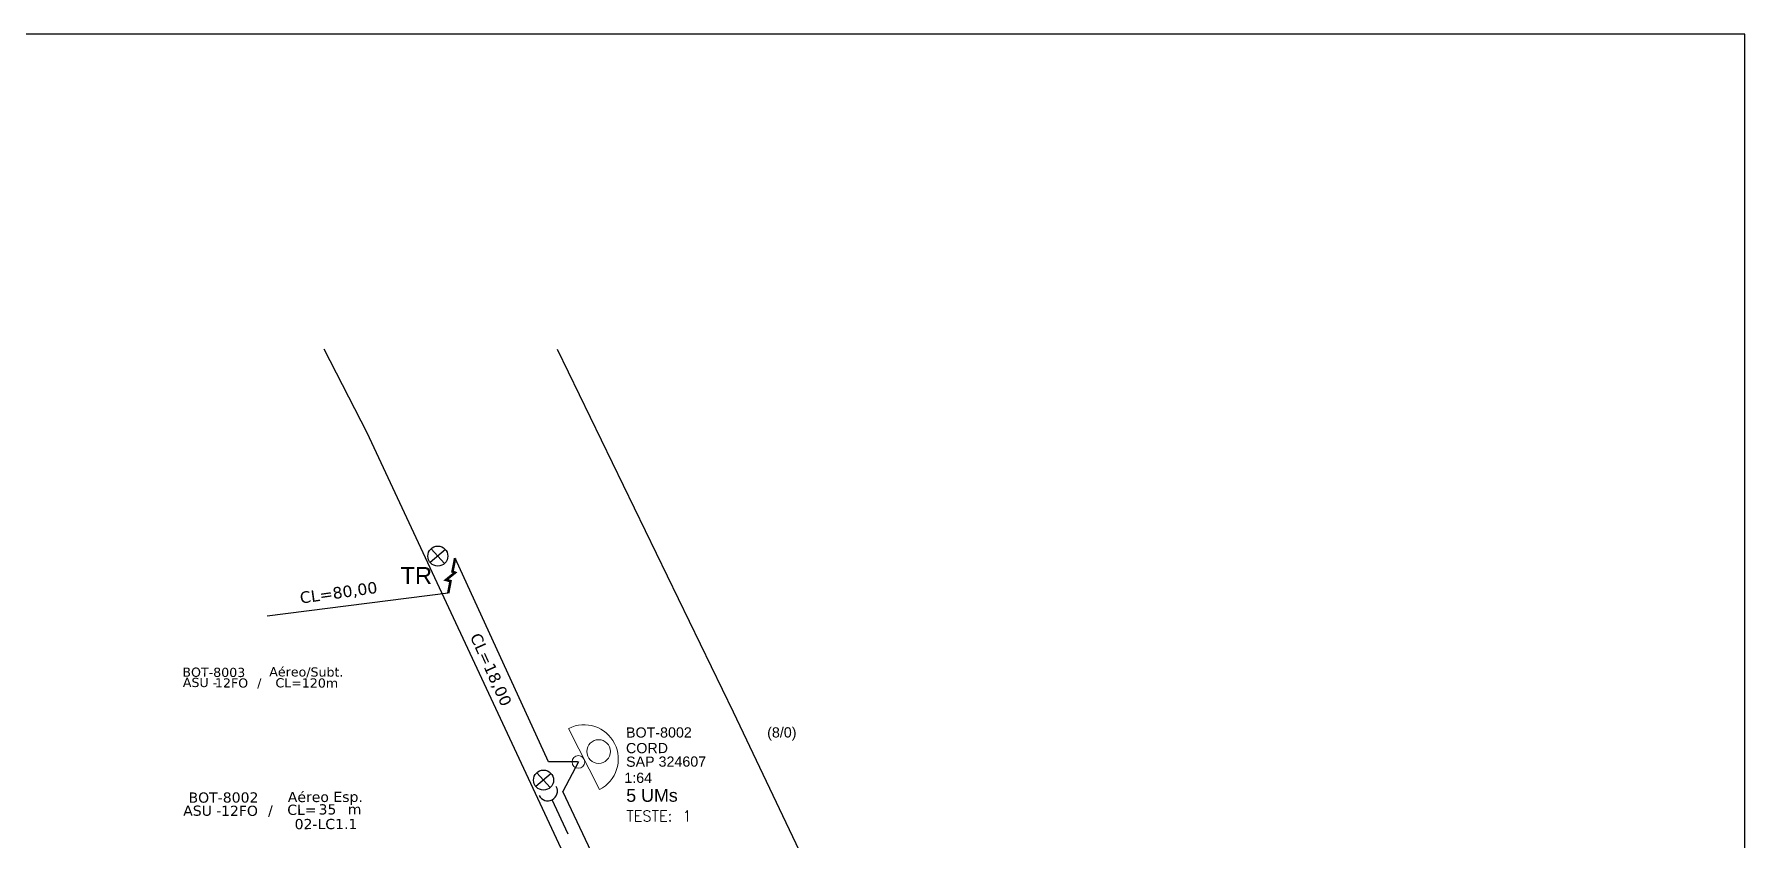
# Model space of a CAD drawing. Extents: x -89 to 749, y 705 to 1299.
# Drawn here: x 465.3 to 749.2, y 1165.3 to 1299 of the extents above; entities that cross this region are included whole.
import ezdxf
from ezdxf.enums import TextEntityAlignment as Align

# ---------------------------------------------------------------- set-up
doc = ezdxf.new("R2010")
doc.units = 0
for name, color, linetype, lineweight in [("20.0-LEGENDA DOS CDO'S", 1, 'Continuous', 0), ('20.2-CDO_POSTE', 1, 'Continuous', 5), ('CORDOALHA_SUPORTE', 7, 'Continuous', 25)]:
    doc.layers.add(name, color=color, linetype=linetype, lineweight=lineweight)
for name, color, linetype in [('CAP_A_INSTALAR', 1, 'Continuous'), ('CELULAS_GPON', 7, 'Continuous'), ('label_cabos', 7, 'Continuous'), ('Legenda', 1, 'Continuous'), ('locais', 7, 'Continuous'), ('locais legendas', 7, 'Continuous'), ('QUADRA', 7, 'Continuous'), ('Subida Lateral', 5, 'Continuous')]:
    doc.layers.add(name, color=color, linetype=linetype)
doc.layers.add('EXTRA', color=50, linetype='Continuous', plot=False)
doc.styles.add('ARIAL', font='arial.ttf')
doc.styles.add('DIGICADE', font='arial.ttf')
doc.styles.add('ROMANS', font='romans')
doc.styles.add('siredit', font='verdana.ttf')
doc.styles.get("Standard").update_dxf_attribs({"font": 'arial.ttf'})
doc.linetypes.add('FENCELINE1', pattern='A,0.25,-0.1,[133,ltypeshp.shx,S=0.1,R=0,X=-0.1,Y=0],-0.1,1', length=1.45)

# ---------------------------------------------------------------- blocks, each defined once
blk = doc.blocks.new('*U97')
at = {"color": 0}
blk.add_line((2.14, -0.58), (-2.1, -0.68), dxfattribs=at)
for centre, radius in [((0, 0.38), 0.733), ((0.03, -1.03), 0.393)]:
    blk.add_circle(centre, radius, dxfattribs=at)
blk.add_arc((0.02, -0.63), 2.12, 1.3782, 181.3782, dxfattribs=at)
blk = doc.blocks.new('Inst CDOE-8 CAIXA DIST OPT CDOE 48F_8D C_SPL OPTAP')
at = {"layer": "20.0-LEGENDA DOS CDO'S", "color": 0}
for tag, p, style, flags in [('ID_ATIVIDADE', (0.12, 6.47), 'ARIAL', 3), ('FATOR', (7.92, 6.47), 'ARIAL', 1), ('QTDE', (0.23, -0.97), 'DIGICADE', 3)]:
    blk.add_attdef(tag, p, '', height=0.8, rotation=0.118, dxfattribs=dict(at, style=style, flags=flags))
at = {"layer": "20.0-LEGENDA DOS CDO'S", "color": 0, "style": 'ARIAL'}
for tag, p, height in [('FID', (0.12, 5.25), 0.8), ('CORDOALHA', (0.12, 4.02), 0.8), ('SAP', (0.12, 2.96), 0.8), ('1:XX', (-0.01, 1.7), 0.8), ('UMS', (0.14, 0.22), 1)]:
    blk.add_attdef(tag, p, '', height=height, rotation=0.118, dxfattribs=at)
blk.add_attdef('FIBRAS_UTILIZADAS', text='', height=0.8, rotation=0.118, dxfattribs=at).set_placement((13.48, 5.26), align=Align.CENTER)
blk = doc.blocks.new('Teste  FTTH')
at = {"color": 0, "lineweight": 0, "style": 'ROMANS'}
for tag, p in [('TESTE', (-2.302, -0.29)), ('QTDE', (0.212, -0.29))]:
    blk.add_attdef(tag, p, '', height=0.48, dxfattribs=at)
for tag, p, flags in [('FID', (-2.227, -1.253), 1), ('FATOR', (-2.227, -2.028), 3), ('ID_ATIVIDADE', (-2.227, -2.716), 3)]:
    blk.add_attdef(tag, p, '', height=0.48, dxfattribs=dict(at, flags=flags))
blk = doc.blocks.new('Inst CB ESP CFOA-SM-ASU-120-S-12')
at = {"layer": 'label_cabos', "color": 0, "style": 'siredit'}
for tag, flags, p in [('ID_ATIVIDADE', 3, (1.31, 2.67)), ('FATOR', 1, (11.56, 2.55))]:
    blk.add_attdef(tag, text='', height=1, rotation=359.69, dxfattribs=dict(at, flags=flags)).set_placement(p, align=Align.MIDDLE_CENTER)
for tag, p in [('DESTINO_CABO', (3.13, 1.26)), ('TIPO_CABO', (13.11, 1.24)), ('TIPO_CABO', (1.26, 0)), ('CABO', (4.69, -0.05)), ('/', (7.71, -0.05)), ('LANCE', (10.81, 0)), ('UND', (15.96, 0)), ('FID', (13.15, -1.41))]:
    blk.add_attdef(tag, text='', height=1, rotation=359.69, dxfattribs=at).set_placement(p, align=Align.MIDDLE_CENTER)
blk.add_attdef('QTDE', (12.43, -0.47), '', height=1, rotation=359.69, dxfattribs=at)
blk = doc.blocks.new('LEGENDA DOS CABOS')
at = {"layer": 'EXTRA', "color": 0, "style": 'siredit'}
for tag, p in [('ID', (4.6, 0.97)), ('XX', (9.03, 0.97))]:
    blk.add_attdef(tag, text='', height=0.48, rotation=359.69, dxfattribs=at).set_placement(p, align=Align.MIDDLE_CENTER)
at = {"layer": 'Legenda', "color": 0, "style": 'siredit'}
for tag, p in [('TIPO_CABO', (1.31, 0)), ('CABO', (4.69, -0.05)), ('/', (6.81, -0.05)), ('METROS', (10.03, -0.05))]:
    blk.add_attdef(tag, text='', height=0.8, rotation=359.69, dxfattribs=at).set_placement(p, align=Align.MIDDLE_CENTER)

msp = doc.modelspace()

# ---------------------------------------------------------------- linework, layer by layer
msp.add_lwpolyline([(-89.32, 705.02), (749.25, 705.02), (749.25, 1299.02), (-89.32, 1299.02), (-89.32, 705.02)])
at = {"layer": 'CAP_A_INSTALAR', "color": 252, "linetype": 'FENCELINE1', "ltscale": 3}
for points in [[(555.5, 1178.23), (550.7, 1178.23), (535.17, 1212.02)], [(534.03, 1206.24), (503.96, 1202.4)]]:
    msp.add_lwpolyline(points, dxfattribs=at)
at = {"layer": 'CAP_A_INSTALAR', "color": 7, "linetype": 'FENCELINE1', "ltscale": 3}
for points in [[(555.5, 1178.23), (555.65, 1178.22), (553.04, 1173.29)], [(575.72, 1125.24), (553.04, 1173.29)]]:
    msp.add_lwpolyline(points, dxfattribs=at)
at = {"layer": 'CORDOALHA_SUPORTE'}
msp.add_lwpolyline([(549.1, 1172.62, 1), (551.97, 1174.11)], format="xyb", dxfattribs=at)
msp.add_lwpolyline([(553.92, 1166.2), (551.27, 1171.93)], dxfattribs=at)
at = {"layer": 'locais', "color": 1}
for points in [[(533.57, 1213.46), (531.03, 1211.3)], [(531.18, 1213.61), (533.43, 1211.15)], [(551.12, 1176.27), (548.58, 1174.11)], [(548.73, 1176.42), (550.97, 1173.96)]]:
    msp.add_lwpolyline(points, dxfattribs=at)
for centre in [(532.3, 1212.38), (549.85, 1175.19)]:
    msp.add_circle(centre, 1.66, dxfattribs=at)
at = {"layer": 'QUADRA'}
for points in [[(581.11, 1094.13), (581.94, 1095.53), (582.41, 1097.05), (582.55, 1098.62), (582.34, 1100.19), (581.88, 1101.48), (520.56, 1232.84), (513.41, 1246.71)], [(552.1, 1246.71), (581.32, 1186.54), (621.83, 1101.4), (622.84, 1100.1), (624.11, 1099.05), (625.59, 1098.23), (627.21, 1097.74), (628.94, 1097.56), (630.63, 1097.73), (632.4, 1098.26), (642.12, 1102.42)]]:
    msp.add_lwpolyline(points, dxfattribs=at)
at = {"layer": 'Subida Lateral', "color": 5, "const_width": 0.424}
msp.add_lwpolyline([(534.03, 1206.24), (534.41, 1208.22), (533.66, 1208.42), (535.16, 1209.63), (534.74, 1209.81), (535.17, 1212.02)], dxfattribs=at)

# ---------------------------------------------------------------- block references
at = {"layer": "20.0-LEGENDA DOS CDO'S", "color": 7, "lineweight": 0}
ref = msp.add_blockref('Inst CDOE-8 CAIXA DIST OPT CDOE 48F_8D C_SPL OPTAP', (563.28, 1171.12), dxfattribs=dict(at, xscale=2.118313376591523, yscale=2.118313376591523, zscale=2.118313376591523))
ref.add_attrib('FID', 'BOT-8002', (563.54, 1182.24), dxfattribs={"color": 0, "height": 1.695, "rotation": 0.118, "style": 'ARIAL'})
ref.add_attrib('CORDOALHA', 'CORD', (563.54, 1179.65), dxfattribs={"color": 0, "height": 1.695, "rotation": 0.118, "style": 'ARIAL'})
ref.add_attrib('SAP', 'SAP 324607', (563.55, 1177.4), dxfattribs={"color": 0, "height": 1.695, "rotation": 0.118, "style": 'ARIAL'})
ref.add_attrib('1:XX', '1:64', (563.26, 1174.72), dxfattribs={"color": 0, "height": 1.695, "rotation": 0.118, "style": 'ARIAL'})
ref.add_attrib('UMS', '5 UMs', (563.58, 1171.58), dxfattribs={"color": 0, "height": 2.118, "rotation": 0.118, "style": 'ARIAL'})
ref.add_attrib('FIBRAS_UTILIZADAS', '(8/0)', dxfattribs={"color": 0, "height": 1.695, "rotation": 0.118, "style": 'ARIAL'}).set_placement((591.84, 1182.27), align=Align.RIGHT)
at = {"layer": "20.0-LEGENDA DOS CDO'S", "color": 7, "lineweight": 0, "xscale": 3.70810756572346, "yscale": 3.70810756572346, "zscale": 3.70810756572346, "rotation": 3.12679767405859e-05}
msp.add_blockref('Teste  FTTH', (572.13, 1169.42), dxfattribs=at).add_auto_attribs({'TESTE': 'TESTE:', 'QTDE': '1'})
at = {"layer": '20.2-CDO_POSTE', "color": 7, "xscale": -2.67670078266105, "yscale": 2.676700782661048, "zscale": 2.676700782661048, "rotation": 298.2806021545879}
msp.add_blockref('*U97', (558.1, 1179.45), dxfattribs=at)
at = {"layer": 'label_cabos', "color": 0, "lineweight": 0}
ref = msp.add_blockref('LEGENDA DOS CABOS', (488.66, 1190.6), dxfattribs=dict(at, xscale=1.525185631145896, yscale=1.525185631145896, zscale=1.525185631145896))
ref.add_attrib('ID', 'BOT-8003', dxfattribs={"color": 0, "height": 1.525, "rotation": 359.69, "style": 'siredit'}).set_placement((495.12, 1193.09), align=Align.MIDDLE_CENTER)
ref.add_attrib('CABO', '12FO', dxfattribs={"color": 0, "height": 1.525, "rotation": 359.69, "style": 'siredit'}).set_placement((498.06, 1191.32), align=Align.MIDDLE_CENTER)
ref.add_attrib('METROS', 'CL=120m', dxfattribs={"color": 0, "height": 1.525, "rotation": 359.69, "style": 'siredit'}).set_placement((510.55, 1191.32), align=Align.MIDDLE_CENTER)
ref.add_attrib('XX', 'Aéreo/Subt.', dxfattribs={"color": 0, "height": 1.5252, "rotation": 359.69, "style": 'siredit'}).set_placement((510.48, 1193.15), align=Align.MIDDLE_CENTER)
ref.add_attrib('/', '/', dxfattribs={"color": 0, "height": 1.53, "rotation": 359.69, "style": 'siredit'}).set_placement((502.67, 1191.32), align=Align.MIDDLE_CENTER)
ref.add_attrib('TIPO_CABO', 'ASU -', dxfattribs={"color": 0, "height": 1.525, "rotation": 359.69, "style": 'siredit'}).set_placement((492.83, 1191.4), align=Align.MIDDLE_CENTER)
at = {"layer": 'label_cabos'}
ref = msp.add_blockref('Inst CB ESP CFOA-SM-ASU-120-S-12', (491.44, 1170.11), dxfattribs=dict(at, xscale=1.694650701273218, yscale=1.694650701273218, zscale=1.694650701273218, rotation=0.4634636605450995))
ref.add_attrib('DESTINO_CABO', 'BOT-8002', dxfattribs={"color": 0, "height": 1.695, "rotation": 0.1535, "style": 'siredit'}).set_placement((496.72, 1172.3), align=Align.MIDDLE_CENTER)
ref.add_attrib('TIPO_CABO', 'Aéreo Esp.', dxfattribs={"color": 0, "height": 1.695, "rotation": 0.1535, "style": 'siredit'}).set_placement((513.63, 1172.4), align=Align.MIDDLE_CENTER)
ref.add_attrib('CABO', '12FO', dxfattribs={"color": 0, "height": 1.695, "rotation": 0.1535, "style": 'siredit'}).set_placement((499.38, 1170.09), align=Align.MIDDLE_CENTER)
ref.add_attrib('/', '/', dxfattribs={"color": 0, "height": 1.69, "rotation": 0.1535, "style": 'siredit'}).set_placement((504.51, 1170.13), align=Align.MIDDLE_CENTER)
ref.add_attrib('TIPO_CABO', 'ASU - ', dxfattribs={"color": 0, "height": 1.695, "rotation": 0.1535, "style": 'siredit'}).set_placement((493.58, 1170.12), align=Align.MIDDLE_CENTER)
ref.add_attrib('FID', '02-LC1.1', dxfattribs={"color": 0, "height": 1.695, "rotation": 0.1535, "style": 'siredit'}).set_placement((513.74, 1167.9), align=Align.MIDDLE_CENTER)
ref.add_attrib('LANCE', 'CL=', dxfattribs={"color": 0, "height": 1.695, "rotation": 0.1535, "style": 'siredit'}).set_placement((509.75, 1170.27), align=Align.MIDDLE_CENTER)
ref.add_attrib('QTDE', '35', (512.5, 1169.48), dxfattribs={"color": 0, "height": 1.695, "rotation": 0.1535, "style": 'siredit'})
ref.add_attrib('UND', 'm', dxfattribs={"color": 0, "height": 1.69, "rotation": 0.1535, "style": 'siredit'}).set_placement((518.49, 1170.34), align=Align.MIDDLE_CENTER)

# ---------------------------------------------------------------- texts
at = {"layer": 'CELULAS_GPON', "style": 'siredit'}
for s, rotation, p in [('CL=80,00', 7.9202, (509.54, 1204.49)), ('CL=18,00', 294.3015, (537.6, 1199.05))]:
    msp.add_text(s, height=1.906, rotation=rotation, dxfattribs=at).set_placement(p)
at = {"layer": 'locais legendas', "color": 10}
msp.add_text('TR', height=2.802, dxfattribs=at).set_placement((526.12, 1207.76))

doc.saveas('drawing.dxf')
